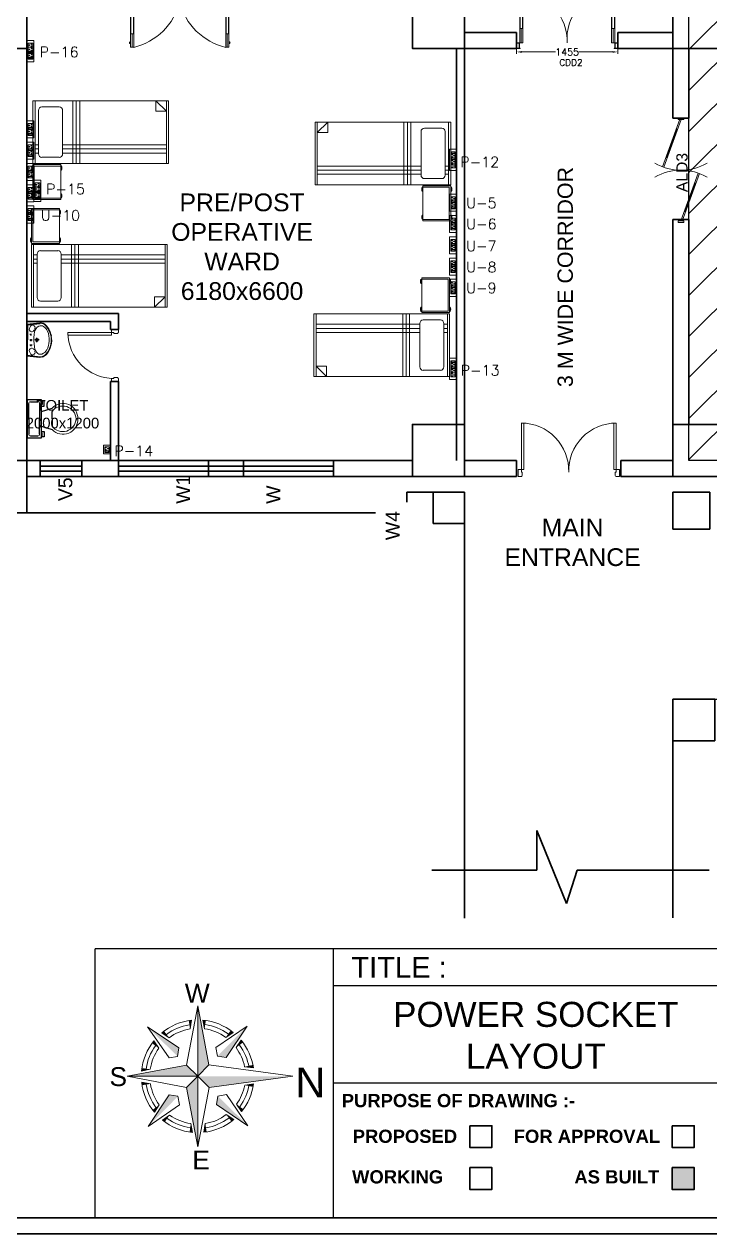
# Model space of a CAD drawing. Header units: millimetres. Extents: x 3552052 to 4144896, y -707811 to -630695.
# Drawn here: x 3680822 to 3690688, y -666235 to -648845 of the extents above; entities that cross this region are included whole.
import ezdxf
from ezdxf.enums import TextEntityAlignment as Align

# ---------------------------------------------------------------- set-up
doc = ezdxf.new("R2010")
doc.units = ezdxf.units.MM
doc.header["$LTSCALE"] = 6
doc.header["$MEASUREMENT"] = 0
doc.layers.get('0').update_dxf_attribs({"linetype": 'CONTINUOUS', "lineweight": 0})
doc.layers.get('Defpoints').update_dxf_attribs({"linetype": 'CONTINUOUS', "lineweight": 0})
for name, color, linetype, lineweight in [('0.0', 8, 'CONTINUOUS', 0), ('1200 Door', 144, 'CONTINUOUS', 0), ('Chajja', 7, 'CONTINUOUS', 0), ('COL', 5, 'CONTINUOUS', 0), ('D.F', 251, 'CONTINUOUS', 0), ('DIM', 7, 'CONTINUOUS', 0), ('DOOR', 44, 'CONTINUOUS', 0), ('Double Leaf Door', 4, 'CONTINUOUS', 0), ('ELE-1 NO 6-16A RAW POWER SOCKET', 1, 'CONTINUOUS', 0), ('ELE-2NOS OF 6-16 RAW POWER SOCKET', 1, 'CONTINUOUS', 0), ('ELE-3NOS 6-16A POWER SOCKET', 5, 'CONTINUOUS', 0), ('ELE-SOCKET TEXT', 7, 'CONTINUOUS', 25), ('ELE. 2N0S OF 6-16 UPS SOCKETS', 191, 'CONTINUOUS', 0), ('formate text', 8, 'CONTINUOUS', 0), ('furniture', 33, 'CONTINUOUS', 0), ('JOINERY', 7, 'CONTINUOUS', 0), ('MEP_HVAC_TEXT', 7, 'CONTINUOUS', 0), ('TITLE', 7, 'CONTINUOUS', 0), ('WALL', 8, 'CONTINUOUS', 0), ('Window', 161, 'CONTINUOUS', 0)]:
    doc.layers.add(name, color=color, linetype=linetype, lineweight=lineweight)
doc.styles.add('ARIAL', font='arial.ttf')
doc.styles.add('FORMATE', font='arialbd.ttf')
doc.styles.add('ROMANS', font='romans.shx')
doc.styles.add('style3', font='arialbd.ttf')
doc.dimstyles.new('AEPL1', dxfattribs={"dimtxt": 100, "dimasz": 75, "dimexe": 25, "dimexo": 50, "dimtad": 0, "dimdec": 0, "dimtxsty": 'ROMANS', "dimcen": 2.5, "dimclrd": 7, "dimclre": 7, "dimclrt": 7, "dimadec": 0, "dimazin": 0, "dimtfac": 1, "dimtdec": 0, "dimtmove": 0, "dimatfit": 3, "dimfxl": 1, "dimlwd": 0, "dimlwe": 0, "dimarcsym": 0})

# ---------------------------------------------------------------- blocks, each defined once
blk = doc.blocks.new('6-16A RAW POWER SOCKET 3M')
at = {"layer": 'ELE-1 NO 6-16A RAW POWER SOCKET', "lineweight": 0}
for p, q in [((0, 58), (72, 58)), ((0, 58), (72, 58)), ((0, 33), (0, 58)), ((0, 58), (0, 33)), ((72, 33), (0, 33)), ((0, 29), (0, -35)), ((72, 29), (0, 29)), ((8, 56), (64, 56)), ((8, 35), (8, 56)), ((64, 35), (8, 35)), ((62, 56), (62, 35)), ((64, 56), (64, 35)), ((72, 58), (72, 33)), ((72, -35), (72, 29)), ((0, -35), (72, -35))]:
    blk.add_line(p, q, dxfattribs=at)
blk.add_lwpolyline([(92, 82), (92, -58), (-20, -58), (-20, 82)], close=True, dxfattribs=at)
for centre, radius, start, end in [((18, -3), 4.93, 37.1584, 322.8416), ((23, -3), 3.14, 251.4031, 108.5969), ((50, 15), 4.24, 357.49, 264.7311), ((53, 12), 3.43, 194.9049, 67.3162), ((50, -21), 4.24, 95.2689, 2.51), ((53, -18), 3.43, 292.6838, 165.0951)]:
    blk.add_arc(centre, radius, start, end, dxfattribs=at)
blk = doc.blocks.new('Z$W@#5624')
at = {"layer": 'DOOR'}
for p, q in [((1770, 446), (949, 745)), ((1779, 470), (957, 769)), ((1122, 709), (1113, 685)), ((1610, 518), (1117, 697)), ((0, 499), (25, 499)), ((0, 400), (0, 499)), ((19, 429), (28, 453)), ((19, 429), (840, 130)), ((25, 400), (25, 499)), ((28, 453), (849, 154)), ((1614, 529), (1606, 506)), ((1779, 470), (1770, 446)), ((1798, 499), (1773, 499)), ((1773, 400), (1773, 499)), ((1798, 400), (1798, 499)), ((0, 400), (25, 400)), ((183, 369), (192, 393)), ((188, 381), (680, 202)), ((685, 214), (676, 190)), ((1798, 400), (1773, 400))]:
    blk.add_line(p, q, dxfattribs=at)
at = {"layer": 'DOOR', "color": 145, "extrusion": (0, 0, -1)}
for centre, start_param, end_param in [((0, 449), -0.523599, 0.523599), ((1798, 449), 2.617994, 3.665191)]:
    blk.add_ellipse(centre, major_axis=(899, 0), ratio=1, start_param=start_param, end_param=end_param, dxfattribs=at)
blk = doc.blocks.new('A$C45A5314D')
at = {"layer": 'furniture', "color": 6, "ltscale": 0.75}
for p, q in [((-1962, 946), (-1950, 946)), ((-1962, 946), (-1950, 946)), ((-1962, 946), (-1962, 887)), ((-1962, 944), (-1950, 944)), ((-1962, 943), (-1950, 943)), ((-1962, 941), (-1950, 941)), ((-1962, 939), (-1950, 939)), ((-1962, 936), (-1950, 936)), ((-1962, 932), (-1950, 932)), ((-1962, 927), (-1950, 927)), ((-1962, 921), (-1950, 921)), ((-1962, 913), (-1950, 913)), ((-1962, 907), (-1950, 907)), ((-1962, 902), (-1950, 902)), ((-1962, 898), (-1950, 898)), ((-1962, 895), (-1950, 895)), ((-1962, 892), (-1950, 892)), ((-1962, 891), (-1950, 891)), ((-1962, 889), (-1950, 889)), ((-1962, 888), (-1950, 888)), ((-1962, 887), (-1950, 887)), ((-1950, 967), (-1550, 967)), ((-1950, 467), (-1950, 967)), ((-1930, 948), (-1930, 487)), ((-1930, 948), (-1550, 948)), ((-1550, 967), (-1550, 467)), ((-1538, 946), (-1550, 946)), ((-1538, 946), (-1550, 946)), ((-1538, 944), (-1550, 944)), ((-1538, 943), (-1550, 943)), ((-1538, 941), (-1550, 941)), ((-1538, 939), (-1550, 939)), ((-1538, 936), (-1550, 936)), ((-1538, 932), (-1550, 932)), ((-1538, 927), (-1550, 927)), ((-1538, 921), (-1550, 921)), ((-1538, 913), (-1550, 913)), ((-1538, 907), (-1550, 907)), ((-1538, 902), (-1550, 902)), ((-1538, 898), (-1550, 898)), ((-1538, 895), (-1550, 895)), ((-1538, 892), (-1550, 892)), ((-1538, 891), (-1550, 891)), ((-1538, 889), (-1550, 889)), ((-1538, 888), (-1550, 888)), ((-1538, 887), (-1550, 887)), ((-1538, 946), (-1538, 887)), ((-1962, 545), (-1950, 545)), ((-1962, 545), (-1950, 545)), ((-1962, 545), (-1962, 486)), ((-1962, 543), (-1950, 543)), ((-1962, 542), (-1950, 542)), ((-1962, 540), (-1950, 540)), ((-1962, 538), (-1950, 538)), ((-1962, 535), (-1950, 535)), ((-1962, 531), (-1950, 531)), ((-1962, 526), (-1950, 526)), ((-1538, 545), (-1550, 545)), ((-1538, 545), (-1550, 545)), ((-1538, 543), (-1550, 543)), ((-1538, 542), (-1550, 542)), ((-1538, 540), (-1550, 540)), ((-1538, 538), (-1550, 538)), ((-1538, 535), (-1550, 535)), ((-1538, 531), (-1550, 531)), ((-1538, 526), (-1550, 526)), ((-1538, 545), (-1538, 486)), ((-1962, 520), (-1950, 520)), ((-1962, 512), (-1950, 512)), ((-1962, 506), (-1950, 506)), ((-1962, 501), (-1950, 501)), ((-1962, 497), (-1950, 497)), ((-1962, 494), (-1950, 494)), ((-1962, 491), (-1950, 491)), ((-1962, 490), (-1950, 490)), ((-1962, 488), (-1950, 488)), ((-1962, 487), (-1950, 487)), ((-1962, 486), (-1950, 486)), ((-1962, 486), (-1950, 486)), ((-1550, 467), (-1950, 467)), ((-1550, 487), (-1930, 487)), ((-1538, 520), (-1550, 520)), ((-1538, 512), (-1550, 512)), ((-1538, 506), (-1550, 506)), ((-1538, 501), (-1550, 501)), ((-1538, 497), (-1550, 497)), ((-1538, 494), (-1550, 494)), ((-1538, 491), (-1550, 491)), ((-1538, 490), (-1550, 490)), ((-1538, 488), (-1550, 488)), ((-1538, 487), (-1550, 487)), ((-1538, 486), (-1550, 486))]:
    blk.add_line(p, q, dxfattribs=at)
at = {"layer": 'furniture', "color": 6}
for p, q in [((0, 450), (-1950, 450)), ((-1950, 450), (-1950, -450)), ((-1920, 450), (-1920, -450)), ((-1572, 362), (-1820, 362)), ((-1377, -450), (-1377, 450)), ((-1327, -450), (-1327, 450)), ((-1277, -450), (-1277, 450)), ((-30, -450), (-30, 450)), ((0, -450), (0, 450)), ((-1920, 300), (-1869, 300)), ((-1920, 241), (-1869, 241)), ((-1920, 182), (-1869, 182)), ((-1869, 313), (-1869, -313)), ((-1523, 313), (-1523, -313)), ((-1523, 300), (-30, 300)), ((-1523, 241), (-30, 241)), ((-1523, 182), (-30, 182)), ((-180, -450), (-30, -300)), ((-180, -450), (-180, -300)), ((-30, -300), (-180, -300)), ((-1950, -450), (0, -450)), ((-1820, -362), (-1572, -362))]:
    blk.add_line(p, q, dxfattribs=at)
at = {"layer": 'furniture', "color": 6, "ltscale": 0.75}
for centre, start, end in [((-1876, 917), 161.0754, 198.9247), ((-1624, 917), 341.0754, 18.9247), ((-1876, 516), 161.0754, 198.9247), ((-1624, 516), 341.0754, 18.9247)]:
    blk.add_arc(centre, 91.1, start, end, dxfattribs=at)
at = {"layer": 'furniture', "color": 6}
for centre, start, end in [((-1820, 313), 90, 180), ((-1572, 313), 0, 90), ((-1820, -313), 180, 270), ((-1572, -313), 270, 0)]:
    blk.add_arc(centre, 49.2, start, end, dxfattribs=at)
blk = doc.blocks.new('21500')
at = {"layer": 'DOOR'}
for p, q in [((68, 100), (68, 770)), ((68, 770), (102, 770)), ((102, 100), (102, 770)), ((1398, 100), (1398, 770)), ((1432, 770), (1398, 770)), ((1432, 100), (1432, 770)), ((68, 100), (102, 100)), ((68, 0), (68, 2)), ((82, 15), (80, 15)), ((1432, 100), (1398, 100)), ((1418, 15), (1420, 15)), ((1432, 0), (1432, 2))]:
    blk.add_line(p, q, dxfattribs=at)
for points in [[(82, 65), (68, 65), (68, 100), (22, 100), (22, 0), (68, 0)], [(82, 15), (82, 65)], [(1418, 65), (1432, 65), (1432, 100), (1478, 100), (1478, 0), (1432, 0)], [(1418, 15), (1418, 65)]]:
    blk.add_lwpolyline(points, dxfattribs=at)
at = {"layer": 'DOOR', "color": 145}
for centre, start, end in [((64, 84), 358.4209, 89.721), ((1436, 84), 90.279, 181.5791)]:
    blk.add_arc(centre, 686, start, end, dxfattribs=at)
at = {"layer": 'DOOR'}
for centre, start, end in [((68, 15), 270, 0), ((1432, 15), 180, 270)]:
    blk.add_arc(centre, 12.5, start, end, dxfattribs=at)
blk = doc.blocks.new('750')
at = {"layer": 'DOOR'}
for p, q in [((-50, 705), (-47.5, 705)), ((-35, 690), (-35, 692.5)), ((-50, 45), (-47.5, 45)), ((-35, 60), (-35, 57.5)), ((50, 45), (50, 80)), ((50, 80), (675, 80)), ((50, 45), (675, 45)), ((675, 45), (675, 80))]:
    blk.add_line(p, q, dxfattribs=at)
for points in [[(15, 690), (15, 705), (50, 705), (50, 750), (-50, 750), (-50, 705)], [(-35, 690), (15, 690)], [(15, 60), (15, 45), (50, 45), (50, 0), (-50, 0), (-50, 45)], [(-35, 60), (15, 60)]]:
    blk.add_lwpolyline(points, dxfattribs=at)
for centre, start, end in [((-35, 705), 180, 270), ((-35, 45), 90, 180)]:
    blk.add_arc(centre, 12.5, start, end, dxfattribs=at)
at = {"layer": 'DOOR', "color": 145}
blk.add_arc((15, 45), 660, 0, 90, dxfattribs=at)
blk = doc.blocks.new('*D671')
at = {"layer": 'Defpoints', "color": 0, "transparency": 16777216}
for p in [(3687908, -649079), (3689363, -649079), (3689363, -649244)]:
    blk.add_point(p, dxfattribs=at)
at = {"layer": 'DIM', "color": 7, "lineweight": 0, "transparency": 16777216}
for p, q in [((3687908, -649129), (3687908, -649269)), ((3689363, -649129), (3689363, -649269)), ((3687983, -649244), (3688465, -649244)), ((3689288, -649244), (3688805, -649244))]:
    blk.add_line(p, q, dxfattribs=at)
at = {"layer": 'DIM', "color": 7, "transparency": 16777216}
for points in [[(3687983, -649232), (3687983, -649257), (3687908, -649244)], [(3689288, -649232), (3689288, -649257), (3689363, -649244)]]:
    blk.add_solid(points, dxfattribs=at)
at = {"layer": 'DIM', "color": 7, "lineweight": -3, "transparency": 16777216, "insert": (3688635, -649244), "char_height": 100, "attachment_point": 5, "style": 'ROMANS'}
blk.add_mtext('1455', dxfattribs=at)
blk = doc.blocks.new('2000x80')
at = {"layer": 'Double Leaf Door'}
for points in [[(104210, -25358), (104215, -25358), (104215, -25061), (104210, -25061)], [(104254, -25061), (104249, -25061), (104249, -25358), (104254, -25358)], [(105533, -25061), (105538, -25061), (105538, -25358), (105533, -25358)], [(105577, -25358), (105572, -25358), (105572, -25061), (105577, -25061)]]:
    blk.add_hatch(color=6, dxfattribs=at).paths.add_polyline_path(points)
at = {"layer": 'Double Leaf Door', "color": 8}
for p, q in [((104210, -25567), (104210, -24813)), ((104210, -24813), (104254, -24813)), ((104232, -25061), (104232, -24813)), ((104254, -24813), (104254, -25567)), ((105577, -24813), (105533, -24813)), ((105533, -24813), (105533, -25567)), ((105555, -25061), (105555, -24813)), ((105577, -25567), (105577, -24813)), ((104196, -24871), (104196, -24888)), ((104210, -24869), (104198, -24869)), ((104198, -24890), (104210, -24890)), ((104210, -24869), (104210, -24890)), ((105577, -24869), (105589, -24869)), ((105577, -24869), (105577, -24890)), ((105589, -24890), (105577, -24890)), ((105591, -24871), (105591, -24888)), ((104232, -25567), (104232, -25358)), ((105555, -25567), (105555, -25358)), ((104166, -25567), (104166, -25647)), ((104206, -25567), (104166, -25567)), ((104166, -25647), (104206, -25647)), ((104168, -25569), (104168, -25645)), ((104204, -25569), (104168, -25569)), ((104168, -25645), (104206, -25645)), ((104204, -25644), (104204, -25569)), ((104216, -25644), (104204, -25644)), ((104206, -25642), (104206, -25567)), ((104218, -25642), (104206, -25642)), ((104206, -25645), (104216, -25645)), ((104206, -25647), (104218, -25647)), ((104254, -25567), (104210, -25567)), ((104216, -25645), (104216, -25644)), ((104218, -25647), (104218, -25642)), ((105533, -25567), (105577, -25567)), ((105569, -25647), (105569, -25642)), ((105569, -25642), (105581, -25642)), ((105581, -25647), (105569, -25647)), ((105571, -25645), (105571, -25644)), ((105571, -25644), (105583, -25644)), ((105581, -25645), (105571, -25645)), ((105581, -25642), (105581, -25567)), ((105581, -25567), (105621, -25567)), ((105619, -25645), (105581, -25645)), ((105621, -25647), (105581, -25647)), ((105583, -25644), (105583, -25569)), ((105583, -25569), (105619, -25569)), ((105619, -25569), (105619, -25645)), ((105621, -25567), (105621, -25647))]:
    blk.add_line(p, q, dxfattribs=at)
at = {"layer": 'Double Leaf Door', "color": 6}
for p, q in [((104254, -25061), (104210, -25061)), ((104210, -25061), (104210, -25358)), ((104215, -25358), (104215, -25061)), ((104249, -25358), (104249, -25061)), ((104254, -25358), (104254, -25061)), ((105533, -25358), (105533, -25061)), ((105533, -25061), (105577, -25061)), ((105538, -25358), (105538, -25061)), ((105572, -25358), (105572, -25061)), ((105577, -25061), (105577, -25358)), ((104210, -25358), (104254, -25358)), ((105577, -25358), (105533, -25358))]:
    blk.add_line(p, q, dxfattribs=at)
at = {"layer": 'Double Leaf Door', "color": 6, "ltscale": 100}
for p, q in [((104249, -25061), (104249, -25358)), ((105538, -25061), (105538, -25358))]:
    blk.add_line(p, q, dxfattribs=at)
at = {"layer": 'Double Leaf Door', "color": 6}
for points in [[(104210, -25061), (104210, -25358), (104215, -25358), (104215, -25061), (104210, -25061)], [(104254, -25061), (104254, -25358), (104249, -25358), (104249, -25061), (104254, -25061)], [(105533, -25061), (105533, -25358), (105538, -25358), (105538, -25061), (105533, -25061)], [(105577, -25061), (105577, -25358), (105572, -25358), (105572, -25061), (105577, -25061)]]:
    blk.add_lwpolyline(points, dxfattribs=at)
at = {"layer": 'Double Leaf Door', "ltscale": 5000}
for points in [[(104210, -25061), (104210, -25358), (104215, -25358), (104215, -25061), (104210, -25061)], [(105577, -25061), (105577, -25358), (105572, -25358), (105572, -25061), (105577, -25061)]]:
    blk.add_lwpolyline(points, dxfattribs=at)
at = {"layer": 'Double Leaf Door', "color": 8}
for centre, radius, start, end in [((104144, -25555), 750, 359.0321, 81.5724), ((105589, -25509), 698, 94.5944, 184.8011), ((104196, -24880), 3.72, 90, 270), ((104198, -24871), 1.98, 90, 180), ((104198, -24888), 1.98, 180, 270), ((105589, -24871), 1.98, 0, 90), ((105589, -24888), 1.98, 270, 0), ((105591, -24880), 3.72, 270, 90)]:
    blk.add_arc(centre, radius, start, end, dxfattribs=at)
blk = doc.blocks.new('rhej')
at = {"color": 8, "lineweight": 25}
for p, q in [((272, 189), (272, 266)), ((272, 266), (298, 266)), ((310, 189), (272, 189)), ((298, 266), (298, 215)), ((298, 215), (310, 215)), ((310, 279), (310, -264)), ((517, 279), (310, 279)), ((336, 228), (336, 8)), ((466, 254), (362, 254)), ((491, 8), (491, 228)), ((517, 8), (517, 279)), ((310, 111), (155, 163)), ((155, 8), (155, 111)), ((155, 8), (155, -96)), ((336, -212), (336, 8)), ((491, 8), (491, -212)), ((517, -264), (517, 8)), ((310, -96), (155, -147)), ((272, -173), (272, -251)), ((310, -173), (272, -173)), ((272, -251), (298, -251)), ((298, -251), (298, -199)), ((298, -199), (310, -199)), ((310, -264), (517, -264)), ((466, -238), (362, -238))]:
    blk.add_line(p, q, dxfattribs=at)
at = {"color": 8, "extrusion": (0, 0, -1)}
for centre, major_axis, start_param, end_param in [((0, 16), (151, -151), 2.319632, 4.738539), ((1, 2), (-134, -134), 0.814663, 3.31238), ((359, 231), (-16.2, -16.2), 0.643501, 2.498091), ((469, 231), (16.2, -16.2), 3.785094, 5.639684), ((0, 0), (-151, -151), 4.686239, 7.105146), ((1, 13), (-134, -134), 4.541602, 7.039318), ((359, -215), (-16.2, -16.2), -0.927295, 0.927295), ((469, -215), (16.2, -16.2), 5.35589, 7.21048)]:
    blk.add_ellipse(centre, major_axis=major_axis, ratio=1, start_param=start_param, end_param=end_param, dxfattribs=at)
blk = doc.blocks.new('u46')
at = {"color": 8, "lineweight": 25}
for p, q in [((-10, 228), (175, 249)), ((-10, 220), (181, 242)), ((-1, -209), (1, 209)), ((57, 81), (29, 81)), ((62, 2), (29, 2)), ((44, 93), (44, 67)), ((44, 14), (44, -13)), ((163, 3), (102, 3)), ((133, -27), (133, 33)), ((62, -73), (29, -73)), ((44, -61), (44, -87)), ((-10, -216), (181, -238)), ((-10, -224), (175, -245))]:
    blk.add_line(p, q, dxfattribs=at)
at = {"color": 8, "extrusion": (0, 0, -1)}
for centre, major_axis, start_param, end_param in [((145, 128), (1, 126), -1.238036, -0.892193), ((66, 199), (0, 20.7), -1.101507, 0.481509), ((57, 163), (-0.3, 56.9), 0.324902, 0.965135), ((208, 103), (0, 110), -1.431017, -0.436146), ((90, 185), (0, 17.9), 0.880684, 2.260744), ((190, 138), (0, 70.9), -0.405199, 0.56573), ((188, 150), (0, 99.5), -0.132539, 0.848731), ((186, 148), (0.1, 94.4), -0.049658, 0.838116), ((154, 79), (0, 140), 0.557563, 1.193786), ((57, 20), (0, 275), 0.806541, 1.180915), ((50, 14), (0, 294), 0.809856, 1.41441), ((56, 154), (0, 34), 4.33982, 5.202657), ((65, 170), (0.3, 49.2), 3.359735, 4.09512), ((44, 81), (0.02, 6.43), 3.139035, 9.42222), ((44, 2), (0.08, 6.43), 3.12883, 9.412015), ((62, 153), (0, 31.9), 2.620328, 3.422401), ((104, 118), (-0.2, 26.8), -1.278641, -0.487266), ((820, -1), (0, 732), -1.56667, -1.474079), ((888, 37), (1, 801), 4.558159, 4.668067), ((96, 136), (0, 7.39), -0.727724, 1.373337), ((387, 48), (0, 296), -1.495794, -1.328336), ((110, 167), (-6.08, 6.08), 4.867594, 6.265028), ((110, 165), (5.47, 5.47), 2.097053, 3.541809), ((133, 3), (0, 21.6), 3.141254, 9.424439), ((133, 3), (-0.1, 15.5), 3.145308, 9.428493), ((133, 3), (0, 10.9), 3.142047372431534, 9.42523267961112), ((13, 7), (0, 298), 1.141495, 1.637774), ((35, 3), (0, 303), 1.155365, 1.952189), ((72, -2), (0, 274), 1.346594, 1.865175), ((56, -148), (0, 34), 4.222121, 5.084958), ((65, -164), (0.1, 49.2), -0.960797, -0.225412), ((145, -122), (0, 126), 4.027191, 4.373034), ((44, -73), (0.02, 6.43), 3.139035, 9.42222), ((62, -147), (-0.1, 31.9), -0.276767, 0.525307), ((104, -111), (0.2, 26.8), 3.628858, 4.420234), ((97, -128), (-0.03, 8.55), 1.455188, 3.796569), ((263, -74), (0, 167), 4.181112, 4.641559), ((110, -161), (-6.08, 6.08), 4.730546, 6.12798), ((111, -159), (6.17, 6.17), 4.354779, 6.027124), ((90, -178), (0, 17.9), 0.880848, 2.260908), ((193, -126), (0, 80.1), 3.554495, 4.299548), ((163, -80), (0, 126), 2.054055, 2.802751), ((56, -13), (0, 287), 1.808981, 2.322804), ((62, -11), (0, 247), 1.579809, 2.112792), ((124, -52), (0, 200), 1.868215, 2.281789), ((66, -193), (0, 20.7), 2.661884, 4.2449), ((57, -157), (0.3, 56.9), 2.176458, 2.816691), ((181, -107), (0, 94.7), 2.890537, 3.362984), ((185, -162), (-0.1, 83.2), 2.850118, 3.264751), ((188, -160), (0, 78.1), 2.562376, 3.231693), ((187, -138), (0, 106), 2.310552, 2.942572), ((172, -117), (0, 123), 2.127435, 2.640092)]:
    blk.add_ellipse(centre, major_axis=major_axis, ratio=1, start_param=start_param, end_param=end_param, dxfattribs=at)
blk = doc.blocks.new('543WYH')
at = {"layer": 'ELE-2NOS OF 6-16 RAW POWER SOCKET', "color": 30, "linetype": 'ByBlock', "lineweight": 0}
for p, q in [((-124, -57), (-124, -91)), ((-26, -57), (-124, -57)), ((-26, -57), (-124, -57)), ((-124, -91), (-26, -91)), ((-124, -96), (-26, -96)), ((-124, -181), (-124, -96)), ((-26, -181), (-124, -181)), ((-124, -187), (-124, -221)), ((-26, -187), (-124, -187)), ((-26, -187), (-124, -187)), ((-124, -221), (-26, -221)), ((-124, -312), (-124, -227)), ((-124, -227), (-26, -227)), ((-113, -60), (-113, -88)), ((-37, -60), (-113, -60)), ((-113, -88), (-37, -88)), ((-113, -190), (-113, -218)), ((-37, -190), (-113, -190)), ((-113, -218), (-37, -218)), ((-110, -60), (-110, -88)), ((-110, -190), (-110, -218)), ((-37, -88), (-37, -60)), ((-37, -218), (-37, -190)), ((-26, -57), (-26, -91)), ((-26, -91), (-26, -57)), ((-26, -96), (-26, -181)), ((-26, -187), (-26, -221)), ((-26, -221), (-26, -187)), ((-26, -227), (-26, -312)), ((-26, -312), (-124, -312)), ((-124, -402), (-124, -317)), ((-124, -317), (-26, -317)), ((-26, -402), (-124, -402)), ((-26, -317), (-26, -402))]:
    blk.add_line(p, q, dxfattribs=at)
blk.add_lwpolyline([(-150, 0), (-150, -459), (0, -459), (0, 0)], close=True, dxfattribs=at)
for centre, radius, start, end in [((-98, -119), 4.6, 112.6838, 345.0951), ((-98, -159), 4.6, 14.9049, 247.3162), ((-98, -249), 4.6, 112.6838, 345.0951), ((-94, -115), 5.7, 275.2689, 182.51), ((-94, -163), 5.7, 177.49, 84.7311), ((-94, -245), 5.7, 275.2689, 182.51), ((-58, -139), 4.22, 71.4031, 288.5969), ((-51, -139), 6.62, 217.1584, 142.8416), ((-98, -289), 4.6, 14.9049, 247.3162), ((-98, -340), 4.6, 112.6838, 345.0951), ((-98, -379), 4.6, 14.9049, 247.3162), ((-94, -293), 5.7, 177.49, 84.7311), ((-94, -335), 5.7, 275.2689, 182.51), ((-94, -384), 5.7, 177.49, 84.7311), ((-58, -269), 4.22, 71.4031, 288.5969), ((-58, -360), 4.22, 71.4031, 288.5969), ((-51, -269), 6.62, 217.1584, 142.8416), ((-51, -360), 6.62, 217.1584, 142.8416)]:
    blk.add_arc(centre, radius, start, end, dxfattribs=at)
blk = doc.blocks.new('5Y3AQY')
at = {"layer": 'ELE. 2N0S OF 6-16 UPS SOCKETS', "color": 72, "lineweight": 0}
for p, q in [((-312, -26), (-278, -26)), ((-312, -124), (-312, -26)), ((-312, -124), (-312, -26)), ((-312, -124), (-278, -124)), ((-278, -124), (-312, -124)), ((-309, -37), (-281, -37)), ((-309, -113), (-309, -37)), ((-309, -40), (-281, -40)), ((-281, -113), (-309, -113)), ((-281, -37), (-281, -113)), ((-278, -26), (-278, -124)), ((-272, -26), (-272, -124)), ((-187, -26), (-272, -26)), ((-272, -124), (-187, -124)), ((-187, -124), (-187, -26)), ((-181, -26), (-148, -26)), ((-181, -124), (-181, -26)), ((-181, -124), (-181, -26)), ((-181, -124), (-148, -124)), ((-148, -124), (-181, -124)), ((-179, -37), (-150, -37)), ((-179, -113), (-179, -37)), ((-179, -40), (-150, -40)), ((-150, -113), (-179, -113)), ((-150, -37), (-150, -113)), ((-148, -26), (-148, -124)), ((-57, -26), (-142, -26)), ((-142, -26), (-142, -124)), ((-142, -124), (-57, -124)), ((-57, -124), (-57, -26))]:
    blk.add_line(p, q, dxfattribs=at)
blk.add_lwpolyline([(-368, 0), (0, 0), (0, -150), (-368, -150)], close=True, dxfattribs=at)
for centre, radius, start, end in [((-254, -56), 5.7, 87.49, 354.7311), ((-249, -52), 4.6, 284.9049, 157.3162), ((-230, -99), 6.62, 127.1584, 52.8416), ((-230, -92), 4.22, 341.4031, 198.5969), ((-210, -52), 4.6, 22.6838, 255.0951), ((-205, -56), 5.7, 185.2689, 92.51), ((-124, -56), 5.7, 87.49, 354.7311), ((-119, -52), 4.6, 284.9049, 157.3162), ((-99, -99), 6.62, 127.1584, 52.8416), ((-99, -92), 4.22, 341.4031, 198.5969), ((-80, -52), 4.6, 22.6838, 255.0951), ((-75, -56), 5.7, 185.2689, 92.51)]:
    blk.add_arc(centre, radius, start, end, dxfattribs=at)
blk = doc.blocks.new('1500x80')
at = {"layer": 'Double Leaf Door'}
for points in [[(99336, -25418), (99341, -25418), (99341, -25121), (99336, -25121)], [(99380, -25121), (99375, -25121), (99375, -25418), (99380, -25418)], [(100704, -25121), (100709, -25121), (100709, -25418), (100704, -25418)], [(100748, -25418), (100743, -25418), (100743, -25121), (100748, -25121)]]:
    blk.add_hatch(color=6, dxfattribs=at).paths.add_polyline_path(points)
at = {"layer": 'Double Leaf Door', "color": 8}
for p, q in [((99322, -24985), (99322, -25003)), ((99336, -24983), (99324, -24983)), ((99324, -25005), (99336, -25005)), ((99336, -25582), (99336, -24928)), ((99336, -24928), (99380, -24928)), ((99336, -24983), (99336, -25005)), ((99358, -25121), (99358, -24928)), ((99380, -24928), (99380, -25582)), ((100748, -24928), (100704, -24928)), ((100704, -24928), (100704, -25582)), ((100726, -25121), (100726, -24928)), ((100748, -25582), (100748, -24928)), ((100748, -24983), (100760, -24983)), ((100748, -24983), (100748, -25005)), ((100760, -25005), (100748, -25005)), ((100762, -24985), (100762, -25003)), ((99358, -25582), (99358, -25418)), ((100726, -25582), (100726, -25418)), ((99292, -25582), (99292, -25662)), ((99332, -25582), (99292, -25582)), ((99292, -25662), (99332, -25662)), ((99294, -25584), (99294, -25660)), ((99330, -25584), (99294, -25584)), ((99294, -25660), (99332, -25660)), ((99330, -25659), (99330, -25584)), ((99342, -25659), (99330, -25659)), ((99332, -25657), (99332, -25582)), ((99344, -25657), (99332, -25657)), ((99332, -25660), (99342, -25660)), ((99332, -25662), (99344, -25662)), ((99380, -25582), (99336, -25582)), ((99342, -25660), (99342, -25659)), ((99344, -25662), (99344, -25657)), ((100704, -25582), (100748, -25582)), ((100740, -25662), (100740, -25657)), ((100740, -25657), (100752, -25657)), ((100752, -25662), (100740, -25662)), ((100742, -25660), (100742, -25659)), ((100742, -25659), (100754, -25659)), ((100752, -25660), (100742, -25660)), ((100752, -25657), (100752, -25582)), ((100752, -25582), (100792, -25582)), ((100790, -25660), (100752, -25660)), ((100792, -25662), (100752, -25662)), ((100754, -25659), (100754, -25584)), ((100754, -25584), (100790, -25584)), ((100790, -25584), (100790, -25660)), ((100792, -25582), (100792, -25662))]:
    blk.add_line(p, q, dxfattribs=at)
at = {"layer": 'Double Leaf Door', "color": 6}
for p, q in [((99380, -25121), (99336, -25121)), ((99336, -25121), (99336, -25418)), ((99341, -25418), (99341, -25121)), ((99375, -25418), (99375, -25121)), ((99380, -25418), (99380, -25121)), ((100704, -25418), (100704, -25121)), ((100704, -25121), (100748, -25121)), ((100709, -25418), (100709, -25121)), ((100743, -25418), (100743, -25121)), ((100748, -25121), (100748, -25418)), ((99336, -25418), (99380, -25418)), ((100748, -25418), (100704, -25418))]:
    blk.add_line(p, q, dxfattribs=at)
at = {"layer": 'Double Leaf Door', "color": 6, "ltscale": 100}
for p, q in [((99375, -25121), (99375, -25418)), ((100709, -25121), (100709, -25418))]:
    blk.add_line(p, q, dxfattribs=at)
at = {"layer": 'Double Leaf Door', "color": 6}
for points in [[(99336, -25121), (99336, -25418), (99341, -25418), (99341, -25121), (99336, -25121)], [(99380, -25121), (99380, -25418), (99375, -25418), (99375, -25121), (99380, -25121)], [(100704, -25121), (100704, -25418), (100709, -25418), (100709, -25121), (100704, -25121)], [(100748, -25121), (100748, -25418), (100743, -25418), (100743, -25121), (100748, -25121)]]:
    blk.add_lwpolyline(points, dxfattribs=at)
at = {"layer": 'Double Leaf Door', "ltscale": 5000}
for points in [[(99336, -25121), (99336, -25418), (99341, -25418), (99341, -25121), (99336, -25121)], [(100748, -25121), (100748, -25418), (100743, -25418), (100743, -25121), (100748, -25121)]]:
    blk.add_lwpolyline(points, dxfattribs=at)
at = {"layer": 'Double Leaf Door', "color": 8}
for centre, radius, start, end in [((99322, -24994), 3.72, 90, 270), ((99324, -24985), 1.98, 90, 180), ((99324, -25003), 1.98, 180, 270), ((99176, -25796), 892, 13.906, 76.7864), ((100908, -25796), 892, 103.2136, 166.094), ((100760, -24985), 1.98, 0, 90), ((100760, -25003), 1.98, 270, 0), ((100762, -24994), 3.72, 270, 90)]:
    blk.add_arc(centre, radius, start, end, dxfattribs=at)
blk = doc.blocks.new('A$C4A7C6C7E')
at = {"layer": 'TITLE', "color": 8, "lineweight": 5}
for p, q in [((-4207, 4144), (0, 26095)), ((0, 26095), (0, 0)), ((0, 0), (0, 26095)), ((4144, 4207), (0, 26095)), ((-6941, 10518), (-18592, 18312)), ((-10622, 6781), (-18592, 18312)), ((-2825, 17519), (-2234, 20757)), ((2559, 17560), (1919, 20788)), ((6781, 10622), (18312, 18592)), ((10518, 6941), (18312, 18592)), ((-10607, 14226), (-13343, 16056)), ((10390, 14385), (13098, 16257)), ((-14385, 10390), (-16257, 13098)), ((-7437, 7325), (-6941, 10518)), ((7325, 7437), (6781, 10622)), ((14226, 10607), (16056, 13343)), ((-7437, 7325), (-10622, 6781)), ((7325, 7437), (10518, 6941)), ((-4207, 4144), (-26095, 0)), ((0, 0), (-26095, 0)), ((-26095, 0), (0, 0)), ((-4144, -4207), (-26095, 0)), ((-17560, 2559), (-20788, 1919)), ((-4207, 4144), (0, 0)), ((0, 0), (-4207, 4144)), ((0, 0), (-4144, -4207)), ((-4144, -4207), (0, 0)), ((0, 0), (4144, 4207)), ((4144, 4207), (0, 0)), ((0, 0), (4207, -4144)), ((4207, -4144), (0, 0)), ((0, 0), (0, -26095)), ((0, -26095), (0, 0)), ((17394, 3514), (20646, 3095)), ((17394, 3514), (20646, 3095)), ((-17519, -2825), (-20757, -2234)), ((-4144, -4207), (0, -26095)), ((4207, -4144), (0, -26095)), ((17433, -3312), (20680, -2857)), ((17433, -3312), (20680, -2857)), ((17434, -3310), (20680, -2857)), ((-10518, -6941), (-18312, -18592)), ((-7325, -7437), (-10518, -6941)), ((-7325, -7437), (-6781, -10622)), ((7437, -7325), (6941, -10518)), ((7437, -7325), (10622, -6781)), ((10622, -6781), (18592, -18312)), ((-6781, -10622), (-18312, -18592)), ((-14226, -10607), (-16056, -13343)), ((6941, -10518), (18592, -18312)), ((14385, -10390), (16257, -13098)), ((-10390, -14385), (-13098, -16257)), ((-2559, -17560), (-1919, -20788)), ((2825, -17519), (2234, -20757)), ((10607, -14226), (13343, -16056))]:
    blk.add_line(p, q, dxfattribs=at)
at = {"layer": 'TITLE', "color": 5}
for p in [(4144, 4207), (4207, -4144)]:
    blk.add_line(p, (35289, 0), dxfattribs=at)
at = {"layer": 'TITLE', "color": 8, "lineweight": 5}
for radius, start, end in [(20877, 96.14269, 129.72625), (19311, 99.1612, 126.70773), (20877, 51.14269, 84.72625), (19311, 54.16121, 81.70773), (17745, 99.1612, 126.70773), (17745, 54.16121, 81.70773), (20877, 141.14269, 174.72625), (19311, 144.16121, 171.70773), (17745, 144.16121, 171.70773), (17745, 11.42181, 36.70773), (19311, 9.85136, 36.70773), (20877, 8.52692, 39.72625), (20877, 186.14269, 219.72625), (19311, 189.1612, 216.70773), (17745, 189.1612, 216.70773), (17745, 324.16121, 349.24868), (19311, 324.16121, 350.81434), (20877, 321.14269, 352.1348), (20877, 231.14269, 264.72625), (19311, 234.16121, 261.70773), (17745, 234.16121, 261.70773), (20877, 276.14269, 309.72625), (17745, 279.1612, 306.70773), (19311, 279.1612, 306.70773)]:
    blk.add_arc((0, 0), radius, start, end, dxfattribs=at)
for points in [[(0, 26095), (4144, 4207), (0, 0)], [(-18592, 18312), (-6941, 10518), (-7437, 7325)], [(-3324, 20610), (-2234, 20757), (-2825, 17519)], [(3011, 20658), (1919, 20788), (2559, 17560)], [(18312, 18592), (10518, 6941), (7325, 7437)], [(-13343, 16056), (-12479, 16737), (-10607, 14226)], [(13098, 16257), (12223, 16924), (10390, 14385)], [(-16257, 13098), (-16924, 12223), (-14385, 10390)], [(16056, 13343), (16737, 12479), (14226, 10607)], [(-26095, 0), (-4207, 4144), (0, 0)], [(-20658, 3011), (-20788, 1919), (-17560, 2559)], [(0, -26095), (-4144, -4207), (0, 0)], [(20646, 3095), (20457, 4167), (17394, 3514)], [(-20610, -3324), (-20757, -2234), (-17519, -2825)], [(20680, -2857), (20503, -3930), (17433, -3312)], [(-18312, -18592), (-10518, -6941), (-7325, -7437)], [(18592, -18312), (6941, -10518), (7437, -7325)], [(-16056, -13343), (-16737, -12479), (-14226, -10607)], [(16257, -13098), (16924, -12223), (14385, -10390)], [(-13098, -16257), (-12223, -16924), (-10390, -14385)], [(-3011, -20658), (-1919, -20788), (-2559, -17560)], [(3324, -20610), (2234, -20757), (2825, -17519)], [(13343, -16056), (12479, -16737), (10607, -14226)]]:
    blk.add_solid(points, dxfattribs=at)
at = {"layer": 'TITLE', "color": 5}
blk.add_solid([(35289, 0), (4207, -4144), (0, 0)], dxfattribs=at)

msp = doc.modelspace()

# ---------------------------------------------------------------- hatches: boundary and pattern name
at = {"layer": 'D.F', "lineweight": 30}
h = msp.add_hatch(dxfattribs=at)
h.set_pattern_fill('ANSI31', scale=3333, style=0)
h.set_pattern_definition([(45, (654035.4, 78814.76), (-294.59836, 294.59836), [])])
h.paths.add_polyline_path([(3690387.6, -638688.9), (3696717.6, -638688.9), (3696717.6, -655118.9), (3690387.6, -655118.9)])
at = {"layer": 'MEP_HVAC_TEXT', "lineweight": -3}
h = msp.add_hatch(color=1, dxfattribs=at)
h.dxf.hatch_style = 1
h.paths.add_polyline_path([(3690144.6, -665284.1), (3690144.6, -665596.7), (3690463.5, -665596.7), (3690463.5, -665284.1)])

# ---------------------------------------------------------------- linework, layer by layer
at = {"lineweight": -3}
for p in [(3703022.6, -662135.9), (3681842.6, -666003.3)]:
    msp.add_line(p, (3681842.6, -662135.9), dxfattribs=at)
at = {"color": 7, "lineweight": 30}
for points in [[(3703254.4, -634223.7), (3703254.4, -666235.1), (3658173.2, -666235.1), (3658173.2, -634223.7)], [(3703022.6, -634455.5), (3703022.6, -666003.3), (3658405.1, -666003.3), (3658405.1, -634455.5)]]:
    msp.add_lwpolyline(points, close=True, dxfattribs=at)
at = {"layer": '0.0', "color": 7, "lineweight": 30, "elevation": -120}
for points in [[(3687234.3, -664681.1), (3687553.2, -664681.1), (3687553.2, -664993.8), (3687234.3, -664993.8)], [(3690144.6, -664681.1), (3690463.5, -664681.1), (3690463.5, -664993.8), (3690144.6, -664993.8)], [(3687234.3, -665284.1), (3687553.2, -665284.1), (3687553.2, -665596.7), (3687234.3, -665596.7)], [(3690144.6, -665284.1), (3690463.5, -665284.1), (3690463.5, -665596.7), (3690144.6, -665596.7)]]:
    msp.add_lwpolyline(points, close=True, dxfattribs=at)
at = {"layer": 'Chajja', "color": 7, "lineweight": 30}
for p, q in [((3686327.6, -655574.1), (3686707.6, -655574.1)), ((3686327.6, -655718.9), (3686327.6, -655574.1))]:
    msp.add_line(p, q, dxfattribs=at)
at = {"layer": 'Chajja', "color": 7, "lineweight": 30, "ltscale": 200}
msp.add_line((3663362.6, -655868.9), (3685877.6, -655868.9), dxfattribs=at)
at = {"layer": 'COL', "color": 7, "lineweight": 30}
for points in [[(3680112.6, -648443.9), (3680862.6, -648443.9), (3680862.6, -649193.9), (3680112.6, -649193.9)], [(3687157.6, -654599.1), (3687157.6, -655349.1), (3686407.6, -655349.1), (3686407.6, -654599.1)], [(3680862.6, -655118.9), (3680112.6, -655118.9), (3680112.6, -655868.9), (3680862.6, -655868.9)], [(3686707.6, -656024.1), (3686707.6, -655574.1), (3687157.6, -655574.1), (3687157.6, -656024.1)], [(3690157.6, -656104.1), (3690157.6, -655574.1), (3690687.6, -655574.1), (3690687.6, -656104.1)]]:
    msp.add_lwpolyline(points, close=True, dxfattribs=at)
for points, elevation in [([(3686407.6, -648443.9), (3687157.6, -648443.9), (3687157.6, -649193.9), (3686407.6, -649193.9)], 0), ([(3690757.6, -659148.9), (3690757.6, -658548.9), (3690157.6, -658548.9), (3690157.6, -659148.9)], -101230.8)]:
    msp.add_lwpolyline(points, close=True, dxfattribs=dict(at, elevation=elevation))
at = {"layer": 'D.F', "color": 251, "lineweight": -3}
msp.add_line((3690476.6, -658549.1), (3696417.6, -658549.1), dxfattribs=at)
at = {"layer": 'D.F', "color": 7, "lineweight": 30}
for points in [[(3690157.6, -648444.1), (3690907.6, -648444.1), (3690907.6, -649194.1), (3690157.6, -649194.1)], [(3690907.6, -654599.1), (3690907.6, -655349.1), (3690157.6, -655349.1), (3690157.6, -654599.1)], [(3690157.6, -656104.1), (3690157.6, -655574.1), (3690687.6, -655574.1), (3690687.6, -656104.1)]]:
    msp.add_lwpolyline(points, close=True, dxfattribs=at)
at = {"layer": 'MEP_HVAC_TEXT', "lineweight": -3}
for p, q in [((3685266, -662135.9), (3685266, -666003.3)), ((3691747.7, -662669), (3685266, -662669)), ((3691747.7, -664069.1), (3685266, -664069.1))]:
    msp.add_line(p, q, dxfattribs=at)
at = {"layer": 'WALL', "color": 7, "lineweight": 30}
for p, q in [((3687907.6, -648964.1), (3687157.6, -648964.1)), ((3687907.6, -648964.1), (3687157.6, -648964.1)), ((3687907.6, -649194.1), (3687907.6, -648964.1)), ((3687907.6, -649194.1), (3687907.6, -648964.1)), ((3689362.6, -649194.1), (3689362.6, -648964.1)), ((3690157.6, -648964.1), (3689362.6, -648964.1)), ((3689362.6, -649194.1), (3689362.6, -648964.1)), ((3690157.6, -648964.1), (3689362.6, -648964.1)), ((3680862.6, -649193.9), (3680862.6, -653918.9)), ((3687042.6, -654599.1), (3687042.6, -649193.9)), ((3687157.6, -655348.9), (3687157.6, -649193.9)), ((3687907.6, -649194.1), (3687157.6, -649194.1)), ((3690157.6, -649194.1), (3689362.6, -649194.1)), ((3690157.6, -650194.2), (3690157.6, -649194.1)), ((3690387.6, -650194.2), (3690387.6, -649194.1)), ((3690387.6, -650194.2), (3690157.6, -650194.2)), ((3690387.6, -651654.2), (3690157.6, -651654.2)), ((3690157.6, -654599.1), (3690157.6, -651654.2)), ((3690387.6, -654599.1), (3690387.6, -651654.2)), ((3680862.6, -653003.9), (3682177.6, -653003.9)), ((3680862.6, -653118.9), (3682062.6, -653118.9)), ((3682062.6, -653118.9), (3682062.6, -653234)), ((3682177.6, -653003.9), (3682177.6, -653234)), ((3682177.6, -653234), (3682062.6, -653234)), ((3687042.6, -653618.9), (3687042.6, -655118.9)), ((3680862.6, -653918.9), (3680862.6, -655118.9)), ((3682062.6, -653983.9), (3682062.6, -655118.9)), ((3682177.6, -653983.9), (3682062.6, -653983.9)), ((3682177.6, -653983.9), (3682177.6, -655118.9)), ((3687157.6, -654599.1), (3687157.6, -654133.9)), ((3680862.6, -655118.9), (3682862.6, -655118.9)), ((3682862.6, -655118.9), (3686407.6, -655118.9)), ((3687907.6, -655118.9), (3687157.6, -655118.9)), ((3687907.6, -655118.9), (3687157.6, -655118.9)), ((3687907.6, -655348.9), (3687907.6, -655118.9)), ((3687907.6, -655348.9), (3687907.6, -655118.9)), ((3689407.6, -655348.9), (3689407.6, -655118.9)), ((3690157.6, -655118.9), (3689407.6, -655118.9)), ((3689407.6, -655348.9), (3689407.6, -655118.9)), ((3690157.6, -655118.9), (3689407.6, -655118.9)), ((3680862.6, -655348.9), (3686407.6, -655348.9)), ((3687907.6, -655348.9), (3687157.6, -655348.9)), ((3687907.6, -655348.9), (3687157.6, -655348.9)), ((3690157.6, -655348.9), (3689407.6, -655348.9)), ((3690157.6, -655348.9), (3689407.6, -655348.9)), ((3687157.6, -656024.1), (3687157.6, -661695.2)), ((3690157.6, -658548.9), (3690157.6, -661691.1)), ((3688196.4, -660438), (3688623, -661484.8)), ((3688196.4, -661006.2), (3688196.4, -660438)), ((3686687.1, -661006.2), (3688196.4, -661006.2)), ((3688623, -661484.8), (3688778.4, -661006.2)), ((3688778.4, -661006.2), (3690675.8, -661006.2))]:
    msp.add_line(p, q, dxfattribs=at)
at = {"layer": 'WALL', "color": 251, "lineweight": -3}
msp.add_lwpolyline([(3690387.6, -638688.9), (3696717.6, -638688.9), (3696717.6, -655118.9), (3690387.6, -655118.9)], close=True, dxfattribs=at)
at = {"layer": 'Window', "color": 7, "lineweight": 30}
for points in [[(3681654, -655348.9), (3681654, -655118.9), (3681054, -655118.9), (3681054, -655348.9)], [(3681654, -655268.9), (3681654, -655198.9), (3681054, -655198.9), (3681054, -655268.9)], [(3683977.6, -655118.9), (3683977.6, -655348.9), (3682177.6, -655348.9), (3682177.6, -655118.9)], [(3683977.6, -655198.9), (3683977.6, -655268.9), (3682177.6, -655268.9), (3682177.6, -655198.9)]]:
    msp.add_lwpolyline(points, close=True, dxfattribs=at)
at = {"layer": 'Window', "color": 7, "lineweight": 30, "elevation": 0}
for points in [[(3681654, -655349.1), (3681654, -655119.1), (3681054, -655119.1), (3681054, -655349.1)], [(3681654, -655269.1), (3681654, -655199.1), (3681054, -655199.1), (3681054, -655269.1)], [(3685275.1, -655119.1), (3685275.1, -655349.1), (3683475.1, -655349.1), (3683475.1, -655119.1)], [(3685275.1, -655199.1), (3685275.1, -655269.1), (3683475.1, -655269.1), (3683475.1, -655199.1)]]:
    msp.add_lwpolyline(points, close=True, dxfattribs=at)

# ---------------------------------------------------------------- block references
at = {"layer": 'D.F', "color": 251, "lineweight": -3, "xscale": 0.8343726266175508, "yscale": 0.8343726266175508, "zscale": 0.8343726266175508, "rotation": 270}
msp.add_blockref('Z$W@#5624', (3689897.6, -650194.2), dxfattribs=at)
at = {"layer": 'DOOR', "color": 251, "lineweight": -3, "rotation": 180}
msp.add_blockref('750', (3682127.6, -653233.9), dxfattribs=at)
at = {"layer": 'DOOR', "color": 251, "lineweight": -3, "xscale": -1}
msp.add_blockref('21500', (3689407.6, -655348.9), dxfattribs=at)
msp.add_blockref('21500', (3689407.6, -655348.9), dxfattribs=at)
at = {"layer": 'Double Leaf Door', "color": 251, "lineweight": -3, "rotation": 180}
msp.add_blockref('1500x80', (3783102, -674105.7, 0), dxfattribs=at)
at = {"layer": 'Double Leaf Door', "color": 251, "lineweight": -3}
msp.add_blockref('2000x80', (3583741.7, -623546.8), dxfattribs=at)
at = {"layer": 'ELE-1 NO 6-16A RAW POWER SOCKET', "lineweight": -3, "xscale": 0.8954974134845124, "yscale": 0.8954974134845124, "zscale": 0.8954974134845124, "rotation": 180}
msp.add_blockref('6-16A RAW POWER SOCKET 3M', (3682045, -654950.8), dxfattribs=at)
at = {"layer": 'ELE-3NOS 6-16A POWER SOCKET', "color": 254, "lineweight": -3, "true_color": 0xdebad0, "xscale": 0.6666666666666666, "yscale": 0.6666666666666666, "zscale": 0.6666666666666666, "rotation": 180}
for p in [(3680862.6, -649385.6), (3680962.6, -651393.9)]:
    msp.add_blockref('543WYH', p, dxfattribs=at)
at = {"layer": 'ELE-3NOS 6-16A POWER SOCKET', "color": 254, "lineweight": -3, "true_color": 0xdebad0, "xscale": 0.6666666666666666, "yscale": 0.6666666666666666, "zscale": 0.6666666666666666}
for p in [(3687042.6, -650643.9), (3687042.6, -653648.2)]:
    msp.add_blockref('543WYH', p, dxfattribs=at)
at = {"layer": 'ELE. 2N0S OF 6-16 UPS SOCKETS', "color": 3, "lineweight": -3, "yscale": 0.6666666666661493, "zscale": 0.6666666666661493}
for p, xscale, rotation in [((3680962.6, -650235.6), -0.6666666666661493, 270), ((3680962.6, -650541.3), -0.6666666666661493, 270), ((3680962.6, -650846.9), -0.6666666666661493, 270), ((3680962.6, -651152.6), -0.6666666666661493, 270), ((3686942.6, -651290), 0.6666666666661493, 90), ((3680962.6, -651458.2), -0.6666666666661493, 270), ((3686942.6, -651595.6), 0.6666666666661493, 90), ((3686942.6, -651901.3), 0.6666666666661493, 90), ((3686942.6, -652206.9), 0.6666666666661493, 90), ((3686942.6, -652512.6), 0.6666666666661493, 90)]:
    msp.add_blockref('5Y3AQY', p, dxfattribs=dict(at, xscale=xscale, rotation=rotation))
at = {"layer": 'furniture', "color": 251, "lineweight": -3, "xscale": -1}
for p, rotation in [((3682898, -650397.2), 179.9999868732302), ((3684991.7, -653459.3), 359.9999868732307)]:
    msp.add_blockref('A$C45A5314D', p, dxfattribs=dict(at, rotation=rotation))
at = {"layer": 'furniture', "color": 251, "lineweight": -3}
for p, rotation in [((3685009.4, -650703), 180.0000131267692), ((3682878.5, -652463.2), 1.312676974619591e-05)]:
    msp.add_blockref('A$C45A5314D', p, dxfattribs=dict(at, rotation=rotation))
at = {"layer": 'TITLE', "lineweight": -3, "extrusion": (1.31196e-09, -7.57547e-09, 1), "xscale": 0.03882096918586916, "yscale": 0.03882096918586916, "zscale": 0.03882096918586916}
msp.add_blockref('A$C4A7C6C7E', (3683318.8, -663969.8, 0), dxfattribs=at)
at = {"layer": 'WALL', "color": 251, "lineweight": -3}
msp.add_blockref('u46', (3680872.8, -653388), dxfattribs=at)
at = {"layer": 'WALL', "color": 251, "lineweight": -3, "rotation": 180}
msp.add_blockref('rhej', (3681379.9, -654511.1), dxfattribs=at)

# ---------------------------------------------------------------- texts
at = {"layer": '1200 Door', "color": 251, "lineweight": -3, "style": 'ROMANS'}
msp.add_text('CDD2', height=94.18, dxfattribs=at).set_placement((3688521.4, -649444.7, -35804.4))
at = {"layer": 'D.F', "color": 251, "lineweight": -3, "style": 'ARIAL', "width": 1}
msp.add_text('ALD3', height=161.2, rotation=90, dxfattribs=at).set_placement((3690367.5, -651259.6))
at = {"layer": 'DIM', "color": 7, "lineweight": -3, "attachment_point": 5, "style": 'ARIAL'}
for s, insert, char_height, width in [('PRE/POST \\POPERATIVE WARD\\P6180x6600', (3683957.4, -652046.1), 255, 2454.158), ('TOILET\\P2000x1200', (3681373.1, -654453.3, -101230.8), 153, 1626.956)]:
    msp.add_mtext(s, dxfattribs=dict(at, insert=insert, char_height=char_height, width=width))
at = {"layer": 'DIM', "color": 7, "lineweight": 30, "insert": (3688712.6, -656296.3), "char_height": 255, "width": 2770.907, "attachment_point": 5, "style": 'ARIAL'}
msp.add_mtext('MAIN ENTRANCE', dxfattribs=at)
at = {"layer": 'ELE-SOCKET TEXT', "color": 200, "lineweight": -3, "char_height": 150, "width": 349.838, "attachment_point": 1, "style": 'ROMANS'}
for s, insert in [('{\\C256;P-16}', (3681044.3, -649169.9)), ('{\\C256;P-12}', (3687096.8, -650750.9)), ('{\\C256;P-15}', (3681137.4, -651140.7)), ('{\\C256;U-5}', (3687181.4, -651340.2)), ('{\\C256;U-10}', (3681060.9, -651519.5)), ('{\\C256;U-6}', (3687181.4, -651642.6)), ('{\\C256;U-7}', (3687181.4, -651959.7)), ('{\\C256;U-8}', (3687181.4, -652262.5)), ('{\\C256;U-9}', (3687181.4, -652562.9)), ('{\\C256;P-13}', (3687102.4, -653746.9)), ('{\\C256;P-14}', (3682119.1, -654904.5))]:
    msp.add_mtext(s, dxfattribs=dict(at, insert=insert))
at = {"layer": 'formate text', "color": 7, "lineweight": 30, "ltscale": 100, "style": 'style3'}
msp.add_text('PURPOSE OF DRAWING :-', height=189.849, dxfattribs=at).set_placement((3685390.7, -664414.5, -120))
at = {"layer": 'formate text', "color": 7, "lineweight": 30, "style": 'FORMATE'}
for s, height, p in [('PROPOSED ', 189.85, (3687125.7, -664927.8, -120)), ('FOR APPROVAL', 189.849, (3689972.8, -664927.8, -120)), ('WORKING', 189.85, (3686850.3, -665511.2, -120)), ('AS BUILT', 189.85, (3689961.2, -665511.2, -120))]:
    msp.add_text(s, height=height, dxfattribs=at).set_placement(p, align=Align.RIGHT)
at = {"layer": 'JOINERY', "color": 251, "lineweight": -3, "style": 'ARIAL', "width": 1}
for s, p in [('V5', (3681513.8, -655701.7)), ('W1', (3683209.2, -655740.4)), ('W4', (3686225.6, -656262.4))]:
    msp.add_text(s, height=200, rotation=90, dxfattribs=at).set_placement(p)
at = {"layer": 'JOINERY', "lineweight": -3, "style": 'ARIAL', "width": 1}
for s, p in [('V', (3681513.8, -655701.9)), ('W', (3684506.7, -655740.6))]:
    msp.add_text(s, height=200, rotation=90, dxfattribs=at).set_placement(p)
at = {"layer": 'TITLE', "color": 7, "lineweight": 30, "style": 'ARIAL'}
for s, height, p in [('TITLE :', 300, (3685529.1, -662554.7)), ('W', 271.8, (3683133.4, -662911.8, 0)), ('S', 271.8, (3682049.5, -664111.3, 0)), ('E', 271.8, (3683240.3, -665309.5, 0))]:
    msp.add_text(s, height=height, dxfattribs=at).set_placement(p)
at = {"layer": 'TITLE', "color": 5, "lineweight": -3, "style": 'ARIAL'}
msp.add_text('N', height=428.6, rotation=180, dxfattribs=at).set_placement((3685155.5, -663844.3, 0))
at = {"layer": 'TITLE', "color": 7, "lineweight": 30, "insert": (3685488.4, -662900.2), "char_height": 359.995, "attachment_point": 1, "style": 'ARIAL'}
msp.add_mtext_dynamic_manual_height_columns('\\pxqc;POWER SOCKET LAYOUT', width=5392.273, gutter_width=12, heights=[0], dxfattribs=at)
at = {"layer": 'WALL', "color": 7, "lineweight": -3, "insert": (3688608, -652480.1), "char_height": 220.414, "width": 4941.395, "attachment_point": 5, "rotation": 90, "style": 'ARIAL'}
msp.add_mtext('3 M WIDE CORRIDOR', dxfattribs=at)

# ---------------------------------------------------------------- dimensions: what is measured, and where the dimension line sits
at = {"layer": 'DIM', "color": 251, "lineweight": -3}
dim = msp.add_linear_dim(base=(3689362.6, -649244.1), p1=(3687907.6, -649079.1), p2=(3689362.6, -649079.1), dimstyle='AEPL1', dxfattribs=at)
dim.commit()
dim.dimension.update_dxf_attribs({"geometry": '*D671', "text_midpoint": (3688635.1, -649244.1), "dimtype": 160})

doc.saveas('drawing.dxf')
